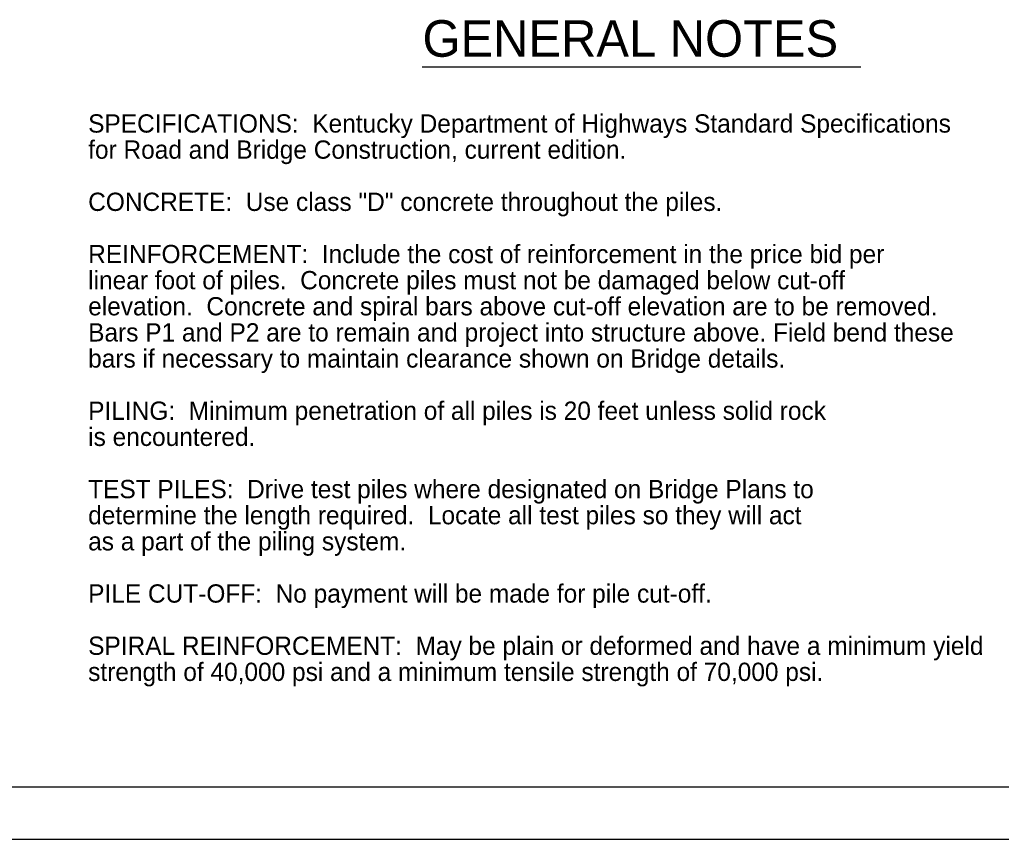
# Model space of a CAD drawing. Extents: x 1000 to 1384, y 1000 to 1502.
# Drawn here: x 1017.7 to 1027.1, y 1000 to 1007.85 of the extents above; entities that cross this region are included whole.
import ezdxf

# ---------------------------------------------------------------- set-up
doc = ezdxf.new("R2010")
doc.units = 0
for name, color, linetype in [('03-Dimensions', 7, 'Continuous'), ('10-Sheet Border', 7, 'Continuous'), ('41-Bearing Pads', 7, 'Continuous'), ('43-General 3 weight', 7, 'Continuous')]:
    doc.layers.add(name, color=color, linetype=linetype)

msp = doc.modelspace()

# ---------------------------------------------------------------- linework, layer by layer
at = {"layer": '03-Dimensions'}
msp.add_line((1036, 1000), (1000, 1000), dxfattribs=at)
at = {"layer": '10-Sheet Border'}
msp.add_line((1035.5, 1000.5), (1007, 1000.5), dxfattribs=at)
at = {"layer": '43-General 3 weight'}
msp.add_line((1021.5506, 1007.3973), (1025.7497, 1007.3973), dxfattribs=at)

# ---------------------------------------------------------------- texts
at = {"layer": '41-Bearing Pads'}
for s, p in [('SPECIFICATIONS:  Kentucky Department of Highways Standard Specifications', (1018.3533, 1006.7665)), ('for Road and Bridge Construction, current edition.', (1018.3533, 1006.5165)), ('CONCRETE:  Use class "D" concrete throughout the piles.', (1018.3533, 1006.0165)), ('REINFORCEMENT:  Include the cost of reinforcement in the price bid per', (1018.3533, 1005.5165)), ('linear foot of piles.  Concrete piles must not be damaged below cut-off', (1018.3533, 1005.2665)), ('elevation.  Concrete and spiral bars above cut-off elevation are to be removed.', (1018.3533, 1005.0165)), ('Bars P1 and P2 are to remain and project into structure above. Field bend these', (1018.3533, 1004.7665)), ('bars if necessary to maintain clearance shown on Bridge details.', (1018.3533, 1004.5165)), ('PILING:  Minimum penetration of all piles is 20 feet unless solid rock', (1018.3533, 1004.0165)), ('is encountered.', (1018.3533, 1003.7665)), ('TEST PILES:  Drive test piles where designated on Bridge Plans to', (1018.3533, 1003.2665)), ('determine the length required.  Locate all test piles so they will act', (1018.3533, 1003.0165)), ('as a part of the piling system.', (1018.3533, 1002.7665)), ('PILE CUT-OFF:  No payment will be made for pile cut-off.', (1018.3533, 1002.2665)), ('SPIRAL REINFORCEMENT:  May be plain or deformed and have a minimum yield', (1018.3533, 1001.7665)), ('strength of 40,000 psi and a minimum tensile strength of 70,000 psi.', (1018.3533, 1001.5165))]:
    msp.add_text(s, height=0.175, dxfattribs=at).set_placement(p)
at = {"layer": '43-General 3 weight'}
msp.add_text('GENERAL NOTES', height=0.35, dxfattribs=at).set_placement((1021.5538, 1007.4928))

doc.saveas('drawing.dxf')
